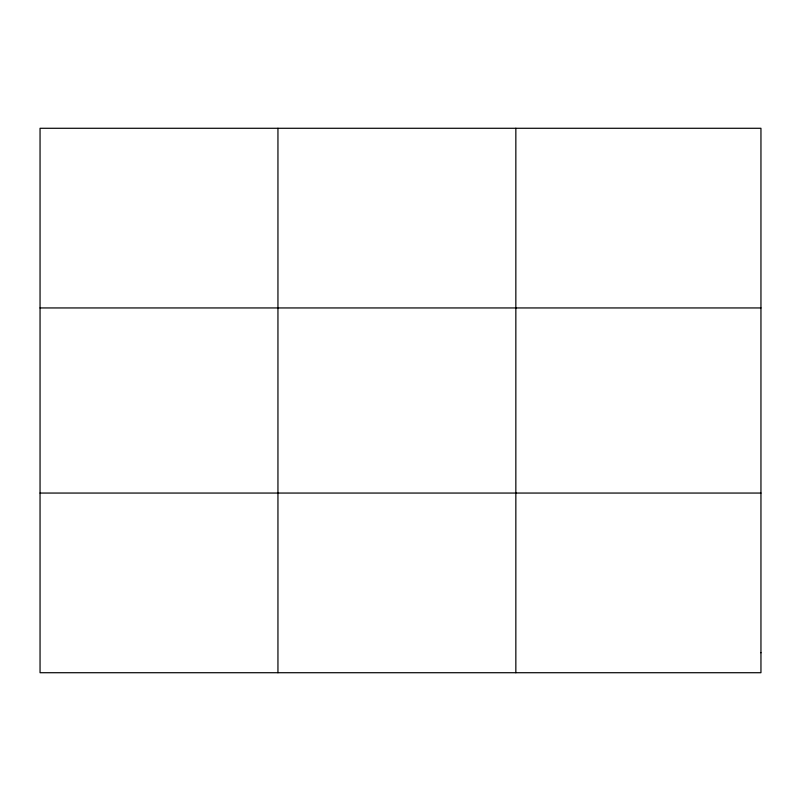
<?xml version="1.0" encoding="UTF-8"?>
<svg xmlns="http://www.w3.org/2000/svg" width="801" height="801" viewBox="0 0 801 801"><rect width="100%" height="100%" fill="white"/><g stroke="black" fill="none" stroke-linecap="round" stroke-linejoin="round"><path stroke-width="1.2" d="M277.947 672.72L277.947 128.28M515.844 672.72L515.844 128.28M40.05 307.944L760.95 307.944M40.05 493.056L760.95 493.056M760.95 652.755L760.95 672.72L40.05 672.72L40.05 128.28L760.95 128.28L760.95 652.755"/></g></svg>
